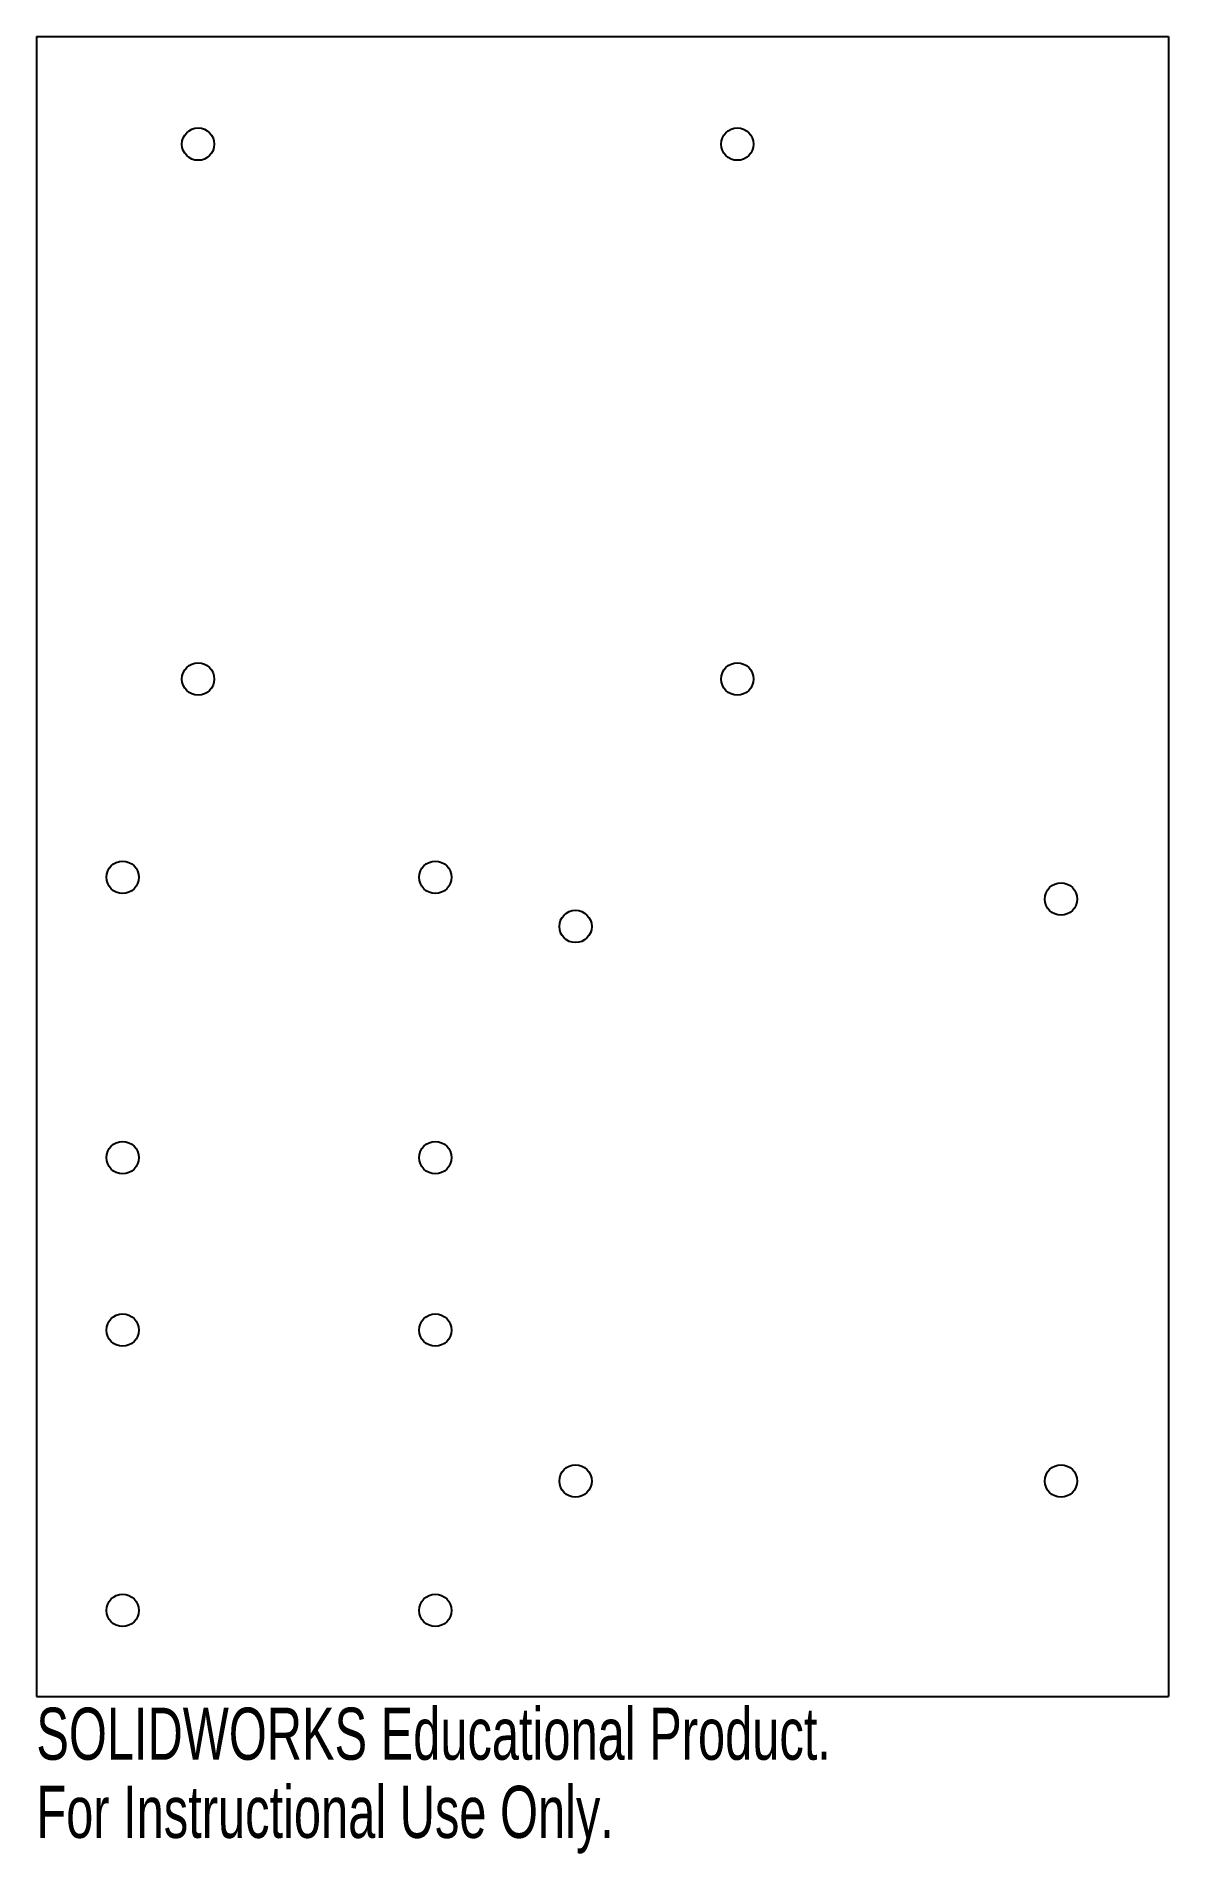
# Model space of a CAD drawing. Header units: millimetres. Extents: x -40 to 65, y -134 to 35.
import ezdxf

# ---------------------------------------------------------------- set-up
doc = ezdxf.new("R2010")
doc.units = ezdxf.units.MM
doc.styles.add('SLDTEXTSTYLE0', font='TXT', dxfattribs={"width": 0.7})

msp = doc.modelspace()

# ---------------------------------------------------------------- linework, layer by layer
at = {"color": 7, "linetype": 'Continuous', "lineweight": 25}
for p, q in [((-40, 35), (-40, -119)), ((-40, 35), (65, 35)), ((65, 35), (65, -119)), ((-40, -119), (65, -119))]:
    msp.add_line(p, q, dxfattribs=at)
for centre in [(-25, 25), (25, 25), (-25, -24.61), (25, -24.61), (-32, -43), (-3, -43), (55.02, -45.02), (10, -47.56), (-32, -69), (-3, -69), (-32, -85), (-3, -85), (10, -99), (55.02, -99), (-32, -111), (-3, -111)]:
    msp.add_circle(centre, 1.5, dxfattribs=at)

# ---------------------------------------------------------------- texts
at = {"color": 7, "linetype": 'Continuous', "char_height": 4.8336, "attachment_point": 1, "style": 'SLDTEXTSTYLE0'}
for s, insert in [('SOLIDWORKS Educational Product.', (-40, -120.02)), ('For Instructional Use Only.', (-40, -127.27))]:
    msp.add_mtext(s, dxfattribs=dict(at, insert=insert))

doc.saveas('drawing.dxf')
